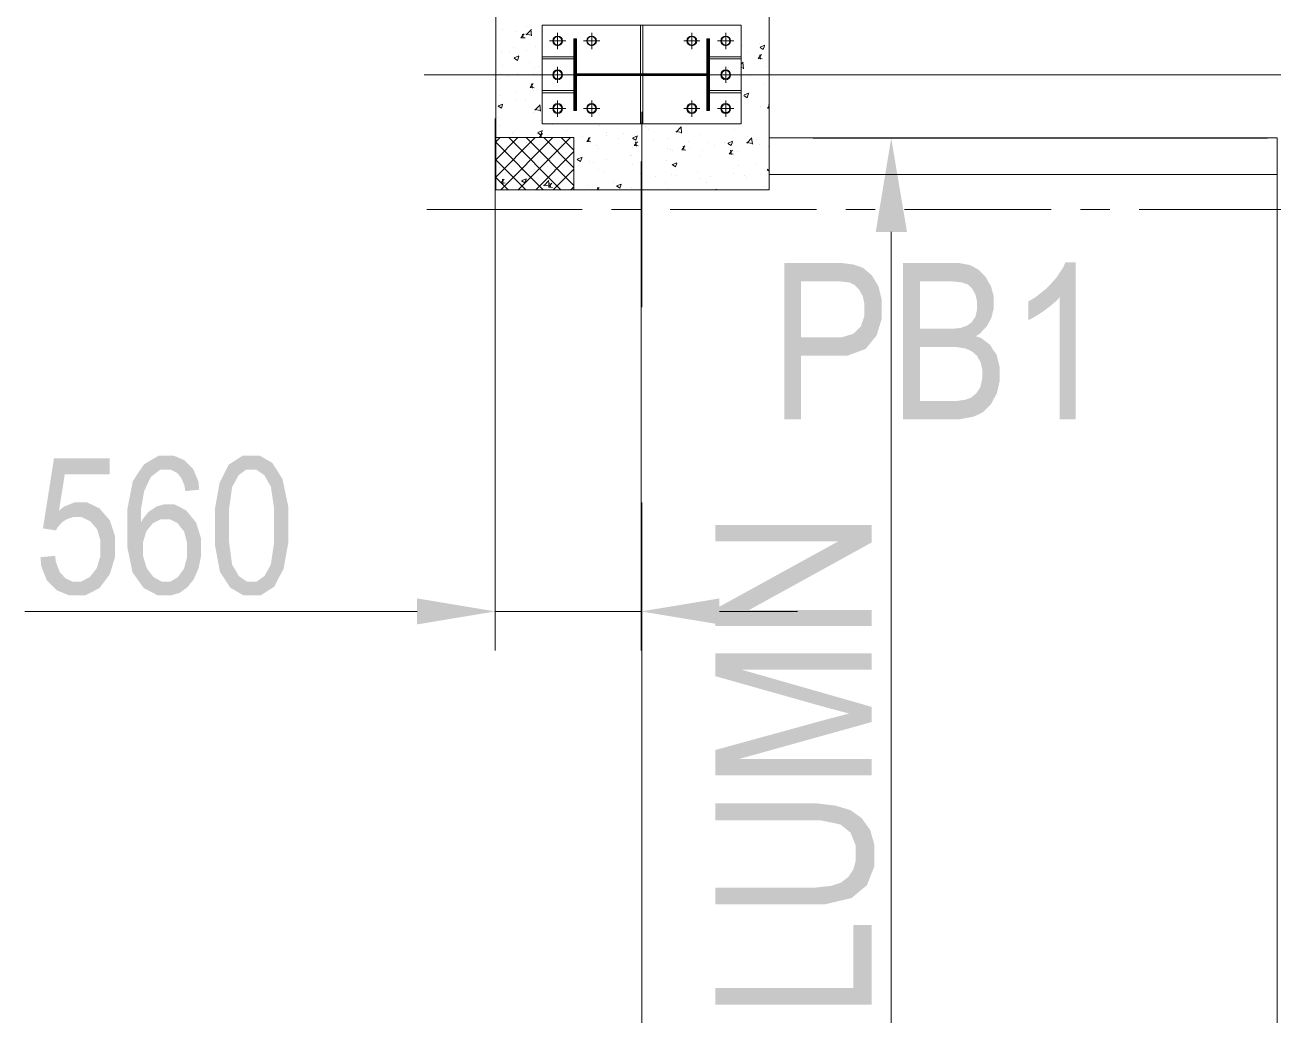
# Model space of a CAD drawing. Header units: millimetres. Extents: x 51.5 to 74.8, y 0.8 to 17.2.
# Drawn here: x 52.647 to 53.274, y 8.684 to 9.181 of the extents above; entities that cross this region are included whole.
import ezdxf

# ---------------------------------------------------------------- set-up
doc = ezdxf.new("R2010")
doc.units = ezdxf.units.MM
doc.layers.add('PDF_Geomertry', color=7, linetype='Continuous')
doc.layers.add('PDF_Solid Fills', color=7, linetype='Continuous')

msp = doc.modelspace()

# ---------------------------------------------------------------- hatches: boundary and pattern name
at = {"layer": 'PDF_Solid Fills', "transparency": 33554559}
h = msp.add_hatch(color=256, dxfattribs=at)
h.paths.add_polyline_path([(53.02815, 8.98314), (53.02815, 9.06161), (53.05232, 9.06161), (53.05663, 9.06161), (53.06301, 9.06078), (53.06496, 9.06009), (53.06774, 9.05911), (53.07218, 9.05536), (53.07385, 9.05259), (53.07551, 9.04981), (53.07718, 9.043), (53.07718, 9.03897), (53.07718, 9.0337), (53.07454, 9.02509), (53.07176, 9.02175), (53.06913, 9.01842), (53.05968, 9.01495), (53.05315, 9.01495), (53.03663, 9.01495), (53.03663, 8.98314)])
h.paths.add_polyline_path([(53.03663, 9.02425), (53.05329, 9.02425), (53.05718, 9.02425), (53.06301, 9.02606), (53.06482, 9.02786), (53.06663, 9.02967), (53.06843, 9.03495), (53.06843, 9.03856), (53.06843, 9.04092), (53.0676, 9.04495), (53.06663, 9.04661), (53.06579, 9.04814), (53.06357, 9.0505), (53.06232, 9.05106), (53.06107, 9.05175), (53.05649, 9.05231), (53.05315, 9.05231), (53.03663, 9.05231)])
h = msp.add_hatch(color=256, dxfattribs=at)
h.paths.add_polyline_path([(53.08788, 8.98314), (53.08788, 9.06161), (53.11204, 9.06161), (53.11565, 9.06161), (53.12149, 9.0605), (53.12357, 9.05939), (53.12579, 9.05814), (53.12926, 9.05467), (53.13065, 9.05217), (53.13204, 9.04981), (53.13343, 9.04453), (53.13343, 9.04161), (53.13343, 9.03884), (53.13218, 9.03397), (53.13107, 9.03189), (53.12982, 9.02967), (53.12649, 9.0262), (53.1244, 9.02481), (53.12718, 9.02384), (53.13163, 9.02036), (53.13315, 9.01786), (53.13482, 9.0155), (53.13635, 9.00939), (53.13635, 9.00592), (53.13635, 9.00231), (53.13496, 8.99606), (53.13343, 8.99342), (53.13204, 8.99064), (53.12815, 8.98675), (53.12565, 8.9855), (53.12329, 8.98439), (53.11663, 8.98314), (53.11232, 8.98314)])
h.paths.add_polyline_path([(53.09635, 8.99231), (53.11232, 8.99231), (53.11496, 8.99231), (53.11899, 8.99286), (53.12024, 8.99328), (53.12204, 8.99397), (53.12482, 8.99634), (53.12579, 8.99786), (53.12676, 8.99953), (53.1276, 9.00356), (53.1276, 9.00592), (53.1276, 9.00814), (53.12676, 9.01189), (53.12579, 9.01342), (53.12496, 9.01495), (53.12246, 9.01717), (53.12093, 9.01786), (53.1194, 9.01856), (53.11454, 9.01939), (53.11121, 9.01939), (53.09635, 9.01939)])
h.paths.add_polyline_path([(53.09635, 9.02856), (53.11024, 9.02856), (53.11301, 9.02856), (53.1169, 9.02897), (53.11801, 9.02939), (53.11968, 9.02995), (53.12232, 9.03175), (53.12315, 9.03314), (53.12413, 9.03439), (53.12496, 9.038), (53.12496, 9.04036), (53.12496, 9.04245), (53.12413, 9.04592), (53.12329, 9.04731), (53.12246, 9.04884), (53.12038, 9.05078), (53.11899, 9.0512), (53.1176, 9.05175), (53.11274, 9.05231), (53.10926, 9.05231), (53.09635, 9.05231)])
for points in [[(53.17454, 8.98314), (53.16649, 8.98314), (53.16649, 9.04453), (53.16524, 9.04286), (53.16149, 9.03967), (53.15926, 9.038), (53.1569, 9.03634), (53.15274, 9.03384), (53.15079, 9.03286), (53.15079, 9.04231), (53.15399, 9.04411), (53.15982, 9.0487), (53.16232, 9.05134), (53.16482, 9.05411), (53.16829, 9.05939), (53.1694, 9.06189), (53.17454, 9.06189)], [(52.65468, 8.91384), (52.66204, 8.91453), (52.66246, 8.91134), (52.6644, 8.90634), (52.66579, 8.90481), (52.66732, 8.90314), (52.67079, 8.90161), (52.67274, 8.90161), (52.67524, 8.90161), (52.6794, 8.90384), (52.68121, 8.90606), (52.68301, 8.90842), (52.68482, 8.91453), (52.68482, 8.91842), (52.68482, 8.92217), (52.68315, 8.92786), (52.68135, 8.92995), (52.67968, 8.93189), (52.67538, 8.93397), (52.67274, 8.93397), (52.67121, 8.93397), (52.66815, 8.933), (52.66676, 8.93217), (52.66551, 8.93134), (52.66329, 8.92884), (52.66246, 8.92731), (52.65593, 8.92828), (52.66149, 8.96356), (52.6894, 8.96356), (52.6894, 8.9555), (52.6669, 8.9555), (52.66399, 8.93717), (52.66649, 8.93925), (52.67176, 8.94134), (52.67454, 8.94134), (52.67815, 8.94134), (52.68426, 8.93842), (52.6869, 8.93536), (52.68954, 8.93231), (52.69218, 8.92425), (52.69218, 8.91911), (52.69218, 8.91411), (52.68954, 8.90536), (52.6869, 8.90175), (52.68426, 8.89828), (52.67718, 8.89467), (52.67288, 8.89467), (52.66913, 8.89467), (52.66301, 8.89717), (52.66051, 8.89967), (52.65788, 8.90231), (52.6551, 8.90925)], [(53.07204, 8.87925), (52.99357, 8.87925), (52.99357, 8.88786), (53.05524, 8.92175), (52.99357, 8.92175), (52.99357, 8.92995), (53.07204, 8.92995), (53.07204, 8.9212), (53.01051, 8.88731), (53.07204, 8.88731)], [(53.07204, 8.80425), (52.99357, 8.80425), (52.99357, 8.81703), (53.04913, 8.83231), (53.06079, 8.83536), (53.05857, 8.83592), (53.05232, 8.83759), (53.04815, 8.8387), (52.99357, 8.85411), (52.99357, 8.86564), (53.07204, 8.86564), (53.07204, 8.85745), (53.00649, 8.85745), (53.07204, 8.8387), (53.07204, 8.83106), (53.00524, 8.81245), (53.07204, 8.81245)], [(52.99357, 8.78175), (52.99357, 8.79022), (53.03899, 8.79022), (53.04468, 8.79022), (53.05399, 8.78911), (53.0576, 8.788), (53.06135, 8.78689), (53.06704, 8.78286), (53.06913, 8.77995), (53.07135, 8.77689), (53.07343, 8.76953), (53.07343, 8.76495), (53.07343, 8.75856), (53.06968, 8.74911), (53.06579, 8.74592), (53.06204, 8.74272), (53.04857, 8.73953), (53.03899, 8.73953), (52.99357, 8.73953), (52.99357, 8.748), (53.03885, 8.748), (53.04426, 8.748), (53.0519, 8.74884), (53.05426, 8.74967), (53.05676, 8.7505), (53.06038, 8.75328), (53.06163, 8.75522), (53.06288, 8.75703), (53.06413, 8.76161), (53.06413, 8.76439), (53.06413, 8.76897), (53.06149, 8.7755), (53.05899, 8.77759), (53.05635, 8.77967), (53.04635, 8.78175), (53.03885, 8.78175)], [(53.07204, 8.68911), (52.99357, 8.68911), (52.99357, 8.69759), (53.06288, 8.69759), (53.06288, 8.72925), (53.07204, 8.72925)]]:
    msp.add_hatch(color=256, dxfattribs=at).paths.add_polyline_path(points)
h = msp.add_hatch(color=256, dxfattribs=at)
h.paths.add_polyline_path([(52.7344, 8.94772), (52.72746, 8.94703), (52.72704, 8.94967), (52.72551, 8.95342), (52.72468, 8.95453), (52.72329, 8.9562), (52.71996, 8.95786), (52.71801, 8.95786), (52.71496, 8.95786), (52.7101, 8.95411), (52.70829, 8.95036), (52.70676, 8.94703), (52.7051, 8.93759), (52.7051, 8.9312), (52.70635, 8.93342), (52.70926, 8.93689), (52.71107, 8.938), (52.71288, 8.93925), (52.71676, 8.94036), (52.71871, 8.94036), (52.72204, 8.94036), (52.72788, 8.93731), (52.73038, 8.93425), (52.73288, 8.9312), (52.73538, 8.92314), (52.73538, 8.918), (52.73538, 8.91467), (52.73413, 8.90842), (52.73288, 8.9055), (52.73163, 8.90272), (52.72843, 8.8987), (52.72649, 8.89731), (52.72454, 8.89592), (52.72024, 8.89467), (52.71788, 8.89467), (52.71357, 8.89467), (52.70649, 8.89842), (52.70371, 8.90231), (52.70093, 8.9062), (52.69829, 8.91897), (52.69829, 8.92786), (52.69829, 8.93786), (52.70107, 8.95203), (52.70385, 8.95633), (52.70676, 8.9605), (52.71399, 8.96481), (52.71843, 8.96481), (52.72163, 8.96481), (52.7269, 8.96259), (52.72913, 8.96036), (52.73135, 8.95814), (52.73399, 8.95189)])
h.paths.add_polyline_path([(52.70621, 8.918), (52.70621, 8.91439), (52.70801, 8.90842), (52.70968, 8.90606), (52.71149, 8.90384), (52.71551, 8.90161), (52.71788, 8.90161), (52.71996, 8.90161), (52.72357, 8.9037), (52.7251, 8.90578), (52.72676, 8.908), (52.72829, 8.91384), (52.72829, 8.91759), (52.72829, 8.9212), (52.72676, 8.92689), (52.7251, 8.92884), (52.72357, 8.93092), (52.71968, 8.93286), (52.71746, 8.93286), (52.7151, 8.93286), (52.71121, 8.93092), (52.70954, 8.92897), (52.70788, 8.92689), (52.70621, 8.92147)])
h = msp.add_hatch(color=256, dxfattribs=at)
h.paths.add_polyline_path([(52.74232, 8.92967), (52.74232, 8.93828), (52.74468, 8.95134), (52.7469, 8.95578), (52.74926, 8.96036), (52.75621, 8.96481), (52.76079, 8.96481), (52.76482, 8.96481), (52.77107, 8.9612), (52.77343, 8.95759), (52.77621, 8.95314), (52.77913, 8.93925), (52.77913, 8.92967), (52.77913, 8.92106), (52.77676, 8.908), (52.7744, 8.90356), (52.77218, 8.89911), (52.76524, 8.89467), (52.76065, 8.89467), (52.75663, 8.89467), (52.74996, 8.89856), (52.74746, 8.90245), (52.74482, 8.90647), (52.74232, 8.91995)])
h.paths.add_polyline_path([(52.7494, 8.92967), (52.7494, 8.92134), (52.75093, 8.91009), (52.7526, 8.90731), (52.75426, 8.90439), (52.75829, 8.90161), (52.76079, 8.90161), (52.76329, 8.90161), (52.76718, 8.90439), (52.76885, 8.90731), (52.77038, 8.91022), (52.77204, 8.92134), (52.77204, 8.92967), (52.77204, 8.93814), (52.77038, 8.94925), (52.76871, 8.95217), (52.76718, 8.95495), (52.76301, 8.95786), (52.76038, 8.95786), (52.75801, 8.95786), (52.75413, 8.95495), (52.7526, 8.95203), (52.75093, 8.94911), (52.7494, 8.938)])

# ---------------------------------------------------------------- linework, layer by layer
at = {"layer": 'PDF_Geomertry', "lineweight": 0}
for points in [[(52.88329, 9.18981), (53.02065, 9.18981), (53.02065, 9.09828), (52.88329, 9.09828), (52.88329, 9.18981)], [(52.88329, 9.17814), (52.88329, 9.17814), (52.88329, 9.17814)], [(52.88329, 9.17786), (52.88329, 9.17786), (52.88329, 9.17786), (52.88329, 9.17786)], [(52.90663, 9.13134), (53.00663, 9.13134), (53.00663, 9.18092), (52.90663, 9.18092), (52.90663, 9.13134)], [(52.91732, 9.18092), (52.91732, 9.18092), (52.91732, 9.18092), (52.91732, 9.18092)], [(52.94538, 9.18092), (52.94538, 9.18092), (52.94538, 9.18092)], [(52.95607, 9.15647), (52.95607, 9.18092), (52.95718, 9.18092), (52.95718, 9.15647), (52.95607, 9.15647)], [(52.9594, 9.18092), (52.9594, 9.18092), (52.9594, 9.18092), (52.9594, 9.18092)], [(52.97204, 9.18092), (52.97204, 9.18092), (52.97204, 9.18092)], [(52.9951, 9.18092), (52.9951, 9.18092), (52.9951, 9.18092)], [(52.99551, 9.18092), (52.99551, 9.18092), (52.99551, 9.18092)], [(53.00135, 9.18092), (53.00135, 9.18092), (53.00135, 9.18092)], [(53.00663, 9.17967), (53.00663, 9.17967), (53.00663, 9.17967)], [(52.88329, 9.17384), (52.88329, 9.17384), (52.88329, 9.17384), (52.88329, 9.17384)], [(52.90663, 9.16925), (52.90663, 9.16925), (52.90663, 9.16925)], [(52.92385, 9.13814), (52.9226, 9.13814), (52.9226, 9.17411), (52.92385, 9.17411), (52.92385, 9.13814)], [(52.98926, 9.13814), (52.99065, 9.13814), (52.99065, 9.17411), (52.98926, 9.17411), (52.98926, 9.13814)], [(53.00663, 9.17425), (53.00663, 9.17425), (53.00663, 9.17425), (53.00663, 9.17425)], [(53.00663, 9.17036), (53.00663, 9.17036), (53.00663, 9.17036)], [(53.00663, 9.17036), (53.00663, 9.17036), (53.00663, 9.17036)], [(53.02065, 9.17231), (53.02065, 9.17231), (53.02065, 9.17231)], [(52.88329, 9.1662), (52.88329, 9.1662), (52.88329, 9.1662)], [(52.88329, 9.16328), (52.88329, 9.16328), (52.88329, 9.16328), (52.88329, 9.16328)], [(52.90663, 9.16411), (52.9226, 9.16411), (52.9226, 9.16509), (52.90663, 9.16509), (52.90663, 9.16411)], [(53.00663, 9.16411), (52.99065, 9.16411), (52.99065, 9.16509), (53.00663, 9.16509), (53.00663, 9.16411)], [(53.00663, 9.16911), (53.00663, 9.16911), (53.00663, 9.16911), (53.00663, 9.16911)], [(53.00663, 9.16342), (53.00663, 9.16342), (53.00663, 9.16342), (53.00663, 9.16342)], [(52.88329, 9.15675), (52.88329, 9.15675), (52.88329, 9.15675)], [(52.90663, 9.15897), (52.90663, 9.15897), (52.90663, 9.15897)], [(53.00663, 9.15856), (53.00663, 9.15856), (53.00663, 9.15856), (53.00663, 9.15856)], [(53.00663, 9.15842), (53.00663, 9.15842), (53.00663, 9.15842), (53.00663, 9.15842)], [(52.88329, 9.15425), (52.88329, 9.15425), (52.88329, 9.15425), (52.88329, 9.15425)], [(52.88329, 9.15272), (52.88329, 9.15272), (52.88329, 9.15272)], [(52.92385, 9.15564), (52.98926, 9.15564), (52.98926, 9.15647), (52.92385, 9.15647), (52.92385, 9.15564)], [(52.95607, 9.15564), (52.95607, 9.13134), (52.95718, 9.13134), (52.95718, 9.15564), (52.95607, 9.15564)], [(53.00663, 9.15272), (53.00663, 9.15272), (53.00663, 9.15272), (53.00663, 9.15272)], [(52.90663, 9.14814), (52.9226, 9.14814), (52.9226, 9.14703), (52.90663, 9.14703), (52.90663, 9.14814)], [(53.00663, 9.14814), (52.99065, 9.14814), (52.99065, 9.14703), (53.00663, 9.14703), (53.00663, 9.14814)], [(53.00663, 9.14925), (53.00663, 9.14925), (53.00663, 9.14925), (53.00663, 9.14925)], [(53.00663, 9.148), (53.00663, 9.148), (53.00663, 9.148)], [(52.88329, 9.14217), (52.88329, 9.14217), (52.88329, 9.14217), (52.88329, 9.14217)], [(53.00663, 9.14189), (53.00663, 9.14189), (53.00663, 9.14189), (53.00663, 9.14189)], [(52.88329, 9.13564), (52.88329, 9.13564), (52.88329, 9.13564), (52.88329, 9.13564)], [(52.88329, 9.13161), (52.88329, 9.13161), (52.88329, 9.13161), (52.88329, 9.13161)], [(53.00663, 9.13745), (53.00663, 9.13745), (53.00663, 9.13745), (53.00663, 9.13745)], [(53.00663, 9.13453), (53.00663, 9.13453), (53.00663, 9.13453)], [(52.91121, 9.13134), (52.91121, 9.13134), (52.91121, 9.13134), (52.91121, 9.13134)], [(52.9169, 9.13134), (52.9169, 9.13134), (52.9169, 9.13134), (52.9169, 9.13134)], [(52.92274, 9.13134), (52.92274, 9.13134), (52.92274, 9.13134)], [(52.93343, 9.13134), (52.93343, 9.13134), (52.93343, 9.13134), (52.93343, 9.13134)], [(52.9501, 9.13134), (52.9501, 9.13134), (52.9501, 9.13134), (52.9501, 9.13134)], [(52.96663, 9.13134), (52.96663, 9.13134), (52.96663, 9.13134), (52.96663, 9.13134)], [(52.97871, 9.13134), (52.97871, 9.13134), (52.97871, 9.13134)], [(52.98024, 9.13134), (52.98024, 9.13134), (52.98024, 9.13134)], [(52.98315, 9.13134), (52.98315, 9.13134), (52.98315, 9.13134), (52.98315, 9.13134)], [(52.99968, 9.13134), (52.99968, 9.13134), (52.99968, 9.13134), (52.99968, 9.13134)], [(53.00315, 9.13134), (53.00315, 9.13134), (53.00315, 9.13134)], [(53.02065, 9.1312), (53.02065, 9.1312), (53.02065, 9.1312)], [(52.88329, 9.09828), (52.88329, 9.12453), (52.9226, 9.12453), (52.9226, 9.09828), (52.88329, 9.09828)], [(52.88329, 9.12106), (52.88329, 9.12106), (52.88329, 9.12106)], [(53.02065, 9.1205), (53.02065, 9.1205), (53.02065, 9.1205)], [(52.88329, 9.11828), (52.88329, 9.11828), (52.88329, 9.11828)], [(52.88329, 9.11467), (52.88329, 9.11467), (52.88329, 9.11467)], [(53.02065, 9.11786), (53.02065, 9.11786), (53.02065, 9.11786)], [(52.88329, 9.1105), (52.88329, 9.1105), (52.88329, 9.1105)], [(53.02065, 9.11245), (53.02065, 9.11245), (53.02065, 9.11245)], [(53.02065, 9.10967), (53.02065, 9.10967), (53.02065, 9.10967)], [(52.88329, 9.10633), (52.88329, 9.10633), (52.88329, 9.10633)], [(52.88329, 9.09995), (52.88329, 9.09995), (52.88329, 9.09995), (52.88329, 9.09995)], [(52.89371, 9.09828), (52.89371, 9.09828), (52.89371, 9.09828)], [(52.90774, 9.09828), (52.90774, 9.09828), (52.90774, 9.09828), (52.90774, 9.09828)], [(52.91274, 9.09828), (52.91274, 9.09828), (52.91274, 9.09828)], [(52.93579, 9.09828), (52.93579, 9.09828), (52.93579, 9.09828)], [(52.94982, 9.09828), (52.94982, 9.09828), (52.94982, 9.09828)], [(52.96385, 9.09828), (52.96385, 9.09828), (52.96385, 9.09828), (52.96385, 9.09828)], [(52.9701, 9.09828), (52.9701, 9.09828), (52.9701, 9.09828)], [(52.99176, 9.09828), (52.99176, 9.09828), (52.99176, 9.09828)], [(52.99315, 9.09828), (52.99315, 9.09828), (52.99315, 9.09828)], [(53.00357, 9.09828), (53.00357, 9.09828), (53.00357, 9.09828), (53.00357, 9.09828)], [(53.00579, 9.09828), (53.00579, 9.09828), (53.00579, 9.09828), (53.00579, 9.09828)], [(53.01621, 9.09828), (53.01621, 9.09828), (53.01621, 9.09828)], [(53.02065, 9.09897), (53.02065, 9.09897), (53.02065, 9.09897)]]:
    msp.add_lwpolyline(points, close=True, dxfattribs=at)
for points in [[(52.88329, 9.17634), (52.88329, 9.17634)], [(52.88649, 9.1787), (52.88649, 9.1787)], [(52.89343, 9.17786), (52.89343, 9.17786)], [(52.89801, 9.17453), (52.89593, 9.17467), (52.8976, 9.17661)], [(52.89704, 9.17439), (52.89676, 9.17647)], [(52.89843, 9.17647), (52.90135, 9.17592)], [(52.89857, 9.17606), (52.90121, 9.17884)], [(52.89899, 9.18022), (52.89899, 9.18022)], [(52.90135, 9.17564), (52.90093, 9.17884)], [(52.90663, 9.18009), (52.90663, 9.18009)], [(52.9144, 9.16897), (52.9144, 9.17717)], [(52.92176, 9.18092), (52.92176, 9.18092)], [(52.93135, 9.18092), (52.93135, 9.18092)], [(52.93149, 9.16897), (52.93149, 9.17717)], [(52.93829, 9.18092), (52.93829, 9.18092)], [(52.95496, 9.18092), (52.95496, 9.18092)], [(52.97149, 9.18092), (52.97149, 9.18092)], [(52.97343, 9.18092), (52.97343, 9.18092)], [(52.98176, 9.16897), (52.98176, 9.17717)], [(52.98746, 9.18092), (52.98746, 9.18092)], [(52.98801, 9.18092), (52.98801, 9.18092)], [(52.99885, 9.16897), (52.99885, 9.17717)], [(53.00454, 9.18092), (53.00454, 9.18092)], [(53.02065, 9.17856), (53.02065, 9.17856)], [(52.89232, 9.16967), (52.89232, 9.16967)], [(52.90329, 9.17009), (52.90329, 9.17009)], [(52.91038, 9.17314), (52.91843, 9.17314)], [(52.9226, 9.17314), (52.92343, 9.17411)], [(52.9226, 9.1737), (52.92288, 9.17411)], [(52.9226, 9.17259), (52.92385, 9.17384)], [(52.9226, 9.17203), (52.92385, 9.17328)], [(52.9226, 9.17134), (52.92385, 9.17272)], [(52.9226, 9.17078), (52.92385, 9.17217)], [(52.9226, 9.17022), (52.92385, 9.17147)], [(52.9226, 9.16967), (52.92385, 9.17092)], [(52.9226, 9.16897), (52.92385, 9.17036)], [(52.9226, 9.16842), (52.92385, 9.16981)], [(52.92732, 9.17314), (52.93551, 9.17314)], [(52.98579, 9.17314), (52.97774, 9.17314)], [(52.98926, 9.17286), (52.99051, 9.17411)], [(52.98926, 9.17356), (52.98982, 9.17411)], [(52.98926, 9.17231), (52.99065, 9.1737)], [(52.98926, 9.17175), (52.99065, 9.173)], [(52.98926, 9.1712), (52.99065, 9.17245)], [(52.98926, 9.1705), (52.99065, 9.17189)], [(52.98926, 9.16995), (52.99065, 9.17134)], [(52.98926, 9.16939), (52.99065, 9.17064)], [(52.98926, 9.16883), (52.99065, 9.17009)], [(52.98926, 9.16814), (52.99065, 9.16953)], [(53.00288, 9.17314), (52.99468, 9.17314)], [(53.00718, 9.1705), (53.00718, 9.1705)], [(53.01551, 9.17161), (53.01551, 9.17161)], [(53.01607, 9.16995), (53.01843, 9.17092)], [(53.01607, 9.16981), (53.0176, 9.1687), (53.01829, 9.17064)], [(53.0176, 9.17272), (53.0176, 9.17272)], [(52.88329, 9.16564), (52.88329, 9.16564)], [(52.88607, 9.16759), (52.88607, 9.16759)], [(52.89024, 9.16703), (52.89024, 9.16703)], [(52.8926, 9.16453), (52.89496, 9.1655)], [(52.8926, 9.16439), (52.89426, 9.16328), (52.89496, 9.16536)], [(52.89857, 9.16814), (52.89857, 9.16814)], [(52.9226, 9.16786), (52.92385, 9.16911)], [(52.9226, 9.16731), (52.92385, 9.16856)], [(52.9226, 9.16675), (52.92385, 9.168)], [(52.9226, 9.16606), (52.92385, 9.16745)], [(52.9226, 9.1655), (52.92385, 9.16689)], [(52.9226, 9.16495), (52.92385, 9.1662)], [(52.9226, 9.16439), (52.92385, 9.16564)], [(52.9226, 9.1637), (52.92385, 9.16509)], [(52.9226, 9.16314), (52.92385, 9.16453)], [(52.9226, 9.16259), (52.92385, 9.16384)], [(52.9226, 9.16203), (52.92385, 9.16328)], [(52.98926, 9.16759), (52.99065, 9.16897)], [(52.98926, 9.16703), (52.99065, 9.16828)], [(52.98926, 9.16647), (52.99065, 9.16772)], [(52.98926, 9.16592), (52.99065, 9.16717)], [(52.98926, 9.16522), (52.99065, 9.16661)], [(52.98926, 9.16467), (52.99065, 9.16606)], [(52.98926, 9.16411), (52.99065, 9.16536)], [(52.98926, 9.16356), (52.99065, 9.16481)], [(52.98926, 9.16286), (52.99065, 9.16425)], [(52.98926, 9.16231), (52.99065, 9.1637)], [(52.98926, 9.16175), (52.99065, 9.163)], [(53.00982, 9.16731), (53.00982, 9.16731)], [(53.01718, 9.16411), (53.0151, 9.16425), (53.01676, 9.1662)], [(53.01621, 9.16397), (53.01593, 9.16606)], [(52.8869, 9.16092), (52.8869, 9.16092)], [(52.90024, 9.16231), (52.90024, 9.16231)], [(52.90246, 9.15675), (52.90246, 9.15675)], [(52.90288, 9.15911), (52.90288, 9.15911)], [(52.90468, 9.16022), (52.90468, 9.16022)], [(52.90663, 9.15731), (52.90663, 9.15731)], [(52.9144, 9.16009), (52.9144, 9.15203)], [(52.9226, 9.16147), (52.92385, 9.16272)], [(52.9226, 9.16078), (52.92385, 9.16217)], [(52.9226, 9.16022), (52.92385, 9.16147)], [(52.9226, 9.15967), (52.92385, 9.16092)], [(52.9226, 9.15911), (52.92385, 9.16036)], [(52.9226, 9.15842), (52.92385, 9.15981)], [(52.9226, 9.15786), (52.92385, 9.15925)], [(52.9226, 9.15731), (52.92385, 9.15856)], [(52.9226, 9.15675), (52.92385, 9.158)], [(52.9226, 9.15606), (52.92385, 9.15745)], [(52.9226, 9.1555), (52.92385, 9.15689)], [(52.98857, 9.15564), (52.98926, 9.15647), (52.99065, 9.15772)], [(52.98913, 9.15564), (52.98926, 9.15592), (52.99065, 9.15717)], [(52.98926, 9.1612), (52.99065, 9.16245)], [(52.98926, 9.16064), (52.99065, 9.16189)], [(52.98926, 9.15995), (52.99065, 9.16134)], [(52.98926, 9.15939), (52.99065, 9.16064)], [(52.98926, 9.15884), (52.99065, 9.16009)], [(52.98926, 9.15828), (52.99065, 9.15953)], [(52.98926, 9.15758), (52.99065, 9.15897)], [(52.98926, 9.15703), (52.99065, 9.15842)], [(52.99885, 9.16009), (52.99885, 9.15203)], [(53.00663, 9.16134), (53.0076, 9.16231)], [(53.00663, 9.15967), (53.00774, 9.15939)], [(53.00676, 9.15856), (53.00676, 9.15856)], [(53.00774, 9.15911), (53.00732, 9.16231)], [(53.0194, 9.16009), (53.0194, 9.16009)], [(53.02065, 9.16036), (53.02065, 9.16036)], [(53.33746, 9.15606), (52.84732, 9.15606)], [(52.88301, 9.1537), (52.88301, 9.1537)], [(52.88329, 9.15481), (52.88329, 9.15481)], [(52.88565, 9.15661), (52.88565, 9.15661)], [(52.88982, 9.15508), (52.88982, 9.15508)], [(52.89399, 9.15647), (52.89399, 9.15647)], [(52.9026, 9.14953), (52.90065, 9.14967), (52.90218, 9.15161)], [(52.90176, 9.14939), (52.90135, 9.15147)], [(52.90663, 9.15661), (52.90663, 9.15661)], [(52.91038, 9.15606), (52.91843, 9.15606)], [(52.9226, 9.15439), (52.92385, 9.15564), (52.92468, 9.15647)], [(52.9226, 9.15495), (52.92385, 9.1562), (52.92413, 9.15647)], [(52.9226, 9.15384), (52.92385, 9.15508)], [(52.9226, 9.15314), (52.92385, 9.15453)], [(52.9226, 9.15259), (52.92385, 9.15384)], [(52.9226, 9.15203), (52.92385, 9.15328)], [(52.9226, 9.15147), (52.92385, 9.15272)], [(52.9226, 9.15078), (52.92385, 9.15217)], [(52.9226, 9.15022), (52.92385, 9.15161)], [(52.9226, 9.14967), (52.92385, 9.15092)], [(52.9226, 9.14911), (52.92385, 9.15036)], [(52.92454, 9.15564), (52.92524, 9.15647)], [(52.9251, 9.15564), (52.92593, 9.15647)], [(52.92565, 9.15564), (52.92649, 9.15647)], [(52.92621, 9.15564), (52.92704, 9.15647)], [(52.9269, 9.15564), (52.9276, 9.15647)], [(52.92746, 9.15564), (52.92815, 9.15647)], [(52.92801, 9.15564), (52.92885, 9.15647)], [(52.92857, 9.15564), (52.9294, 9.15647)], [(52.92926, 9.15564), (52.92996, 9.15647)], [(52.92982, 9.15564), (52.93051, 9.15647)], [(52.93038, 9.15564), (52.93121, 9.15647)], [(52.93093, 9.15564), (52.93176, 9.15647)], [(52.93149, 9.15564), (52.93232, 9.15647)], [(52.93218, 9.15564), (52.93288, 9.15647)], [(52.93274, 9.15564), (52.93357, 9.15647)], [(52.93329, 9.15564), (52.93413, 9.15647)], [(52.93385, 9.15564), (52.93468, 9.15647)], [(52.93454, 9.15564), (52.93524, 9.15647)], [(52.9351, 9.15564), (52.93579, 9.15647)], [(52.93565, 9.15564), (52.93649, 9.15647)], [(52.93621, 9.15564), (52.93704, 9.15647)], [(52.93676, 9.15564), (52.9376, 9.15647)], [(52.93746, 9.15564), (52.93815, 9.15647)], [(52.93801, 9.15564), (52.93885, 9.15647)], [(52.93857, 9.15564), (52.9394, 9.15647)], [(52.93913, 9.15564), (52.93996, 9.15647)], [(52.93982, 9.15564), (52.94051, 9.15647)], [(52.94038, 9.15564), (52.94121, 9.15647)], [(52.94093, 9.15564), (52.94176, 9.15647)], [(52.94149, 9.15564), (52.94232, 9.15647)], [(52.94218, 9.15564), (52.94288, 9.15647)], [(52.94274, 9.15564), (52.94343, 9.15647)], [(52.94329, 9.15564), (52.94413, 9.15647)], [(52.94385, 9.15564), (52.94468, 9.15647)], [(52.9444, 9.15564), (52.94524, 9.15647)], [(52.9451, 9.15564), (52.94579, 9.15647)], [(52.94565, 9.15564), (52.94649, 9.15647)], [(52.94621, 9.15564), (52.94704, 9.15647)], [(52.94676, 9.15564), (52.9476, 9.15647)], [(52.94746, 9.15564), (52.94815, 9.15647)], [(52.94801, 9.15564), (52.94871, 9.15647)], [(52.94857, 9.15564), (52.9494, 9.15647)], [(52.94913, 9.15564), (52.94996, 9.15647)], [(52.94982, 9.15564), (52.95051, 9.15647)], [(52.95038, 9.15564), (52.95107, 9.15647)], [(52.95093, 9.15564), (52.95176, 9.15647)], [(52.95149, 9.15564), (52.95232, 9.15647)], [(52.95204, 9.15564), (52.95288, 9.15647)], [(52.95274, 9.15564), (52.95343, 9.15647)], [(52.95329, 9.15564), (52.95413, 9.15647)], [(52.95385, 9.15564), (52.95468, 9.15647)], [(52.9544, 9.15564), (52.95524, 9.15647)], [(52.9551, 9.15564), (52.95579, 9.15647)], [(52.95565, 9.15564), (52.95635, 9.15647)], [(52.95621, 9.15564), (52.95704, 9.15647)], [(52.95676, 9.15564), (52.9576, 9.15647)], [(52.95746, 9.15564), (52.95815, 9.15647)], [(52.95801, 9.15564), (52.95871, 9.15647)], [(52.95857, 9.15564), (52.9594, 9.15647)], [(52.95913, 9.15564), (52.95996, 9.15647)], [(52.95968, 9.15564), (52.96051, 9.15647)], [(52.96038, 9.15564), (52.96107, 9.15647)], [(52.96093, 9.15564), (52.96176, 9.15647)], [(52.96149, 9.15564), (52.96232, 9.15647)], [(52.96204, 9.15564), (52.96288, 9.15647)], [(52.96274, 9.15564), (52.96343, 9.15647)], [(52.96329, 9.15564), (52.96399, 9.15647)], [(52.96385, 9.15564), (52.96468, 9.15647)], [(52.9644, 9.15564), (52.96524, 9.15647)], [(52.96496, 9.15564), (52.96579, 9.15647)], [(52.96565, 9.15564), (52.96635, 9.15647)], [(52.96621, 9.15564), (52.96704, 9.15647)], [(52.96676, 9.15564), (52.9676, 9.15647)], [(52.96732, 9.15564), (52.96815, 9.15647)], [(52.96801, 9.15564), (52.96871, 9.15647)], [(52.96857, 9.15564), (52.9694, 9.15647)], [(52.96913, 9.15564), (52.96996, 9.15647)], [(52.96968, 9.15564), (52.97051, 9.15647)], [(52.97038, 9.15564), (52.97107, 9.15647)], [(52.97093, 9.15564), (52.97163, 9.15647)], [(52.97149, 9.15564), (52.97232, 9.15647)], [(52.97204, 9.15564), (52.97288, 9.15647)], [(52.9726, 9.15564), (52.97343, 9.15647)], [(52.97329, 9.15564), (52.97399, 9.15647)], [(52.97385, 9.15564), (52.97468, 9.15647)], [(52.9744, 9.15564), (52.97524, 9.15647)], [(52.97496, 9.15564), (52.97579, 9.15647)], [(52.97565, 9.15564), (52.97635, 9.15647)], [(52.97621, 9.15564), (52.9769, 9.15647)], [(52.97676, 9.15564), (52.9776, 9.15647)], [(52.97732, 9.15564), (52.97815, 9.15647)], [(52.97801, 9.15564), (52.97871, 9.15647)], [(52.97857, 9.15564), (52.97926, 9.15647)], [(52.97913, 9.15564), (52.97996, 9.15647)], [(52.97968, 9.15564), (52.98051, 9.15647)], [(52.98024, 9.15564), (52.98107, 9.15647)], [(52.98093, 9.15564), (52.98163, 9.15647)], [(52.98149, 9.15564), (52.98232, 9.15647)], [(52.98204, 9.15564), (52.98288, 9.15647)], [(52.9826, 9.15564), (52.98343, 9.15647)], [(52.98329, 9.15564), (52.98399, 9.15647)], [(52.98385, 9.15564), (52.98454, 9.15647)], [(52.9844, 9.15564), (52.98524, 9.15647)], [(52.98496, 9.15564), (52.98579, 9.15647)], [(52.98551, 9.15564), (52.98635, 9.15647)], [(52.98621, 9.15564), (52.9869, 9.15647)], [(52.98676, 9.15564), (52.9876, 9.15647)], [(52.98732, 9.15564), (52.98815, 9.15647)], [(52.98788, 9.15564), (52.98871, 9.15647)], [(52.98926, 9.15522), (52.99065, 9.15661)], [(52.98926, 9.15467), (52.99065, 9.15606)], [(52.98926, 9.15411), (52.99065, 9.15536)], [(52.98926, 9.15356), (52.99065, 9.15481)], [(52.98926, 9.153), (52.99065, 9.15425)], [(52.98926, 9.15231), (52.99065, 9.1537)], [(52.98926, 9.15175), (52.99065, 9.15314)], [(52.98926, 9.1512), (52.99065, 9.15245)], [(52.98926, 9.15064), (52.99065, 9.15189)], [(52.98926, 9.14995), (52.99065, 9.15134)], [(52.98926, 9.14939), (52.99065, 9.15078)], [(53.00288, 9.15606), (52.99468, 9.15606)], [(53.01107, 9.15564), (53.01107, 9.15564)], [(53.01801, 9.1512), (53.01801, 9.1512)], [(52.88329, 9.14411), (52.88329, 9.14411)], [(52.88524, 9.1455), (52.88524, 9.1455)], [(52.89357, 9.14745), (52.89357, 9.14745)], [(52.90246, 9.148), (52.90246, 9.148)], [(52.90663, 9.14842), (52.90663, 9.14842)], [(52.90663, 9.14536), (52.90663, 9.14536)], [(52.9226, 9.14842), (52.92385, 9.14981)], [(52.9226, 9.14786), (52.92385, 9.14925)], [(52.9226, 9.14731), (52.92385, 9.14856)], [(52.9226, 9.14675), (52.92385, 9.148)], [(52.9226, 9.1462), (52.92385, 9.14745)], [(52.9226, 9.1455), (52.92385, 9.14689)], [(52.9226, 9.14495), (52.92385, 9.14634)], [(52.9226, 9.14439), (52.92385, 9.14564)], [(52.9226, 9.14383), (52.92385, 9.14509)], [(52.9226, 9.14314), (52.92385, 9.14453)], [(52.98926, 9.14884), (52.99065, 9.15009)], [(52.98926, 9.14828), (52.99065, 9.14953)], [(52.98926, 9.14759), (52.99065, 9.14897)], [(52.98926, 9.14703), (52.99065, 9.14842)], [(52.98926, 9.14647), (52.99065, 9.14772)], [(52.98926, 9.14592), (52.99065, 9.14717)], [(52.98926, 9.14536), (52.99065, 9.14661)], [(52.98926, 9.14467), (52.99065, 9.14606)], [(52.98926, 9.14411), (52.99065, 9.1455)], [(52.98926, 9.14356), (52.99065, 9.14481)], [(52.98926, 9.143), (52.99065, 9.14425)], [(53.00663, 9.14647), (53.00663, 9.14647)], [(53.00788, 9.14564), (53.00954, 9.14453), (53.01024, 9.14661)], [(53.00801, 9.14592), (53.01038, 9.14675)], [(53.00843, 9.14759), (53.00843, 9.14759)], [(53.01065, 9.14703), (53.01065, 9.14703)], [(53.02065, 9.14953), (53.02065, 9.14953)], [(53.02065, 9.14842), (53.02065, 9.14842)], [(52.88329, 9.14231), (52.88329, 9.14231)], [(52.88454, 9.1405), (52.8869, 9.14134)], [(52.88454, 9.14036), (52.88621, 9.13925), (52.88676, 9.1412)], [(52.89371, 9.14356), (52.89371, 9.14356)], [(52.89801, 9.14328), (52.89801, 9.14328)], [(52.90288, 9.13856), (52.90579, 9.13814)], [(52.90301, 9.13828), (52.90565, 9.14092)], [(52.90579, 9.13772), (52.90538, 9.14092)], [(52.91038, 9.13911), (52.91843, 9.13911)], [(52.9144, 9.14314), (52.9144, 9.13495)], [(52.9226, 9.14259), (52.92385, 9.14397)], [(52.9226, 9.14203), (52.92385, 9.14328)], [(52.9226, 9.14147), (52.92385, 9.14272)], [(52.9226, 9.14078), (52.92385, 9.14217)], [(52.9226, 9.14022), (52.92385, 9.14161)], [(52.9226, 9.13967), (52.92385, 9.14092)], [(52.9226, 9.13911), (52.92385, 9.14036)], [(52.9226, 9.13856), (52.92385, 9.13981)], [(52.92274, 9.13814), (52.92385, 9.13925)], [(52.92329, 9.13814), (52.92385, 9.1387)], [(52.92732, 9.13911), (52.93551, 9.13911)], [(52.93149, 9.14314), (52.93149, 9.13495)], [(52.98579, 9.13911), (52.97774, 9.13911)], [(52.98176, 9.14314), (52.98176, 9.13495)], [(52.98926, 9.14231), (52.99065, 9.1437)], [(52.98926, 9.14175), (52.99065, 9.14314)], [(52.98926, 9.1412), (52.99065, 9.14245)], [(52.98926, 9.14064), (52.99065, 9.14189)], [(52.98926, 9.14009), (52.99065, 9.14134)], [(52.98926, 9.13939), (52.99065, 9.14078)], [(52.98926, 9.13884), (52.99065, 9.14009)], [(52.98926, 9.13828), (52.99065, 9.13953)], [(52.98968, 9.13814), (52.99065, 9.13897)], [(52.99038, 9.13814), (52.99065, 9.13842)], [(53.00288, 9.13911), (52.99468, 9.13911)], [(52.99885, 9.14314), (52.99885, 9.13495)], [(53.01649, 9.14022), (53.01649, 9.14022)], [(53.02065, 9.13925), (53.01982, 9.13925), (53.02065, 9.14036)], [(53.02065, 9.13981), (53.02051, 9.14106)], [(53.02065, 9.13897), (53.02065, 9.13897)], [(52.88301, 9.13411), (52.88301, 8.86703)], [(52.88329, 9.13328), (52.88329, 9.13328)], [(52.88482, 9.13439), (52.88482, 9.13439)], [(52.90204, 9.13689), (52.90204, 9.13689)], [(52.90593, 9.13328), (52.90593, 9.13328)], [(52.95635, 9.13217), (52.95635, 9.13217)], [(52.95663, 9.03939), (52.95663, 9.13745)], [(53.02065, 9.13647), (53.02065, 9.13647)], [(53.02065, 9.13634), (53.02065, 9.13634)], [(52.88329, 9.13022), (52.88329, 9.13022)], [(52.88329, 9.12661), (52.88343, 9.12661)], [(52.88496, 9.1305), (52.88496, 9.1305)], [(52.89163, 9.12634), (52.89163, 9.12634)], [(52.89218, 9.12759), (52.89218, 9.12759)], [(52.90163, 9.12592), (52.90163, 9.12592)], [(52.9044, 9.12703), (52.90676, 9.128)], [(52.9044, 9.12689), (52.90593, 9.12578), (52.90663, 9.12786)], [(52.90718, 9.12453), (52.90524, 9.12467), (52.90676, 9.12661)], [(52.90635, 9.12439), (52.90593, 9.12647)], [(52.90926, 9.12564), (52.90926, 9.12564)], [(52.91163, 9.13092), (52.91163, 9.13092)], [(52.91871, 9.12828), (52.91871, 9.12828)], [(52.93413, 9.13134), (52.93413, 9.13134)], [(52.93551, 9.13036), (52.93551, 9.13036)], [(52.93676, 9.13134), (52.93676, 9.13134)], [(52.93899, 9.12689), (52.93899, 9.12689)], [(52.93913, 9.12564), (52.93913, 9.12564)], [(52.94746, 9.12675), (52.94746, 9.12675)], [(52.95079, 9.13134), (52.95079, 9.13134)], [(52.95218, 9.12439), (52.95454, 9.12536)], [(52.95718, 9.13134), (52.95718, 9.13134)], [(52.95829, 9.13022), (52.95829, 9.13022)], [(52.95996, 9.12842), (52.95996, 9.12842)], [(52.97371, 9.12759), (52.97676, 9.12703)], [(52.97399, 9.12717), (52.97649, 9.12995)], [(52.97663, 9.12675), (52.97635, 9.12995)], [(52.98093, 9.1312), (52.98093, 9.1312)], [(52.98621, 9.1262), (52.98621, 9.1262)], [(52.99274, 9.13134), (52.99274, 9.13134)], [(53.00343, 9.1287), (53.00343, 9.1287)], [(53.02051, 9.13106), (53.02051, 9.13106)], [(52.88329, 9.10467), (52.90315, 9.12453)], [(52.88329, 9.11342), (52.8944, 9.12453)], [(52.88329, 9.12231), (52.88551, 9.12453)], [(52.88329, 9.12259), (52.88329, 9.12259)], [(52.88329, 9.12217), (52.90718, 9.09828)], [(52.8844, 9.12342), (52.8844, 9.12342)], [(52.88579, 9.09828), (52.9119, 9.12453)], [(52.88982, 9.12453), (52.91593, 9.09828)], [(52.89454, 9.09828), (52.92079, 9.12453)], [(52.89718, 9.12022), (52.89718, 9.12022)], [(52.89857, 9.12453), (52.9226, 9.1005)], [(52.89857, 9.12189), (52.89857, 9.12189)], [(52.90024, 9.12022), (52.90024, 9.12022)], [(52.90551, 9.1212), (52.90551, 9.1212)], [(52.90746, 9.12453), (52.9226, 9.10925)], [(52.91621, 9.12453), (52.9226, 9.11814)], [(52.91635, 9.12106), (52.91635, 9.12106)], [(52.91815, 9.12286), (52.91815, 9.12286)], [(52.91954, 9.12356), (52.91954, 9.12356)], [(52.92704, 9.12481), (52.92704, 9.12481)], [(52.93107, 9.12245), (52.92899, 9.12259), (52.93065, 9.12453)], [(52.9301, 9.12231), (52.92982, 9.12439)], [(52.93399, 9.12036), (52.93399, 9.12036)], [(52.9351, 9.11925), (52.9351, 9.11925)], [(52.94482, 9.12411), (52.94482, 9.12411)], [(52.95176, 9.11967), (52.95176, 9.11967)], [(52.95204, 9.12425), (52.95371, 9.12314), (52.9544, 9.12522)], [(52.95232, 9.12175), (52.95232, 9.12175)], [(52.95482, 9.12036), (52.95288, 9.1205), (52.95454, 9.12245)], [(52.95399, 9.12022), (52.95357, 9.12231)], [(52.96246, 9.12328), (52.96246, 9.12328)], [(52.9694, 9.12411), (52.9694, 9.12411)], [(52.97871, 9.11828), (52.97676, 9.11842), (52.97829, 9.12036)], [(52.97788, 9.11814), (52.97746, 9.12022)], [(52.98024, 9.12259), (52.98024, 9.12259)], [(52.98051, 9.11911), (52.98051, 9.11911)], [(52.99038, 9.12189), (52.99038, 9.12189)], [(52.99315, 9.12078), (52.99315, 9.12078)], [(52.99801, 9.12189), (52.99801, 9.12189)], [(52.99982, 9.12161), (53.00149, 9.1205), (53.00218, 9.12245)], [(52.99996, 9.12175), (53.00218, 9.12272)], [(53.00926, 9.12203), (53.01218, 9.12161)], [(53.0094, 9.12175), (53.0119, 9.12439)], [(53.00982, 9.12522), (53.00982, 9.12522)], [(53.01218, 9.1212), (53.01176, 9.12439)], [(53.01413, 9.12356), (53.01413, 9.12356)], [(53.01579, 9.12106), (53.01579, 9.12106)], [(53.0201, 9.12008), (53.0201, 9.12008)], [(53.02065, 9.12439), (53.27579, 9.12439), (53.27579, 7.52856), (54.87163, 7.52856), (54.87163, 7.22772)], [(53.27093, 9.12425), (53.04274, 9.12425)], [(52.88329, 9.11328), (52.89843, 9.09828)], [(52.90121, 9.11481), (52.90121, 9.11481)], [(52.90343, 9.09828), (52.9226, 9.11745)], [(52.91829, 9.11717), (52.91829, 9.11717)], [(52.92413, 9.11356), (52.92579, 9.11245), (52.92649, 9.11439)], [(52.92426, 9.1137), (52.92663, 9.11467)], [(52.93871, 9.1137), (52.93871, 9.1137)], [(52.95121, 9.11536), (52.95121, 9.11536)], [(52.95163, 9.11536), (52.95163, 9.11536)], [(52.96899, 9.113), (52.96899, 9.113)], [(52.96954, 9.11884), (52.96954, 9.11884)], [(52.97093, 9.11856), (52.97093, 9.11856)], [(52.97218, 9.11814), (52.97218, 9.11814)], [(52.98579, 9.11522), (52.98579, 9.11522)], [(52.98732, 9.11814), (52.98732, 9.11814)], [(53.0026, 9.1162), (53.00051, 9.11634), (53.00218, 9.11828)], [(53.00163, 9.11606), (53.00121, 9.11814)], [(53.00301, 9.11772), (53.00301, 9.11772)], [(53.00496, 9.11731), (53.00496, 9.11731)], [(52.88329, 9.11189), (52.88329, 9.11189)], [(52.88399, 9.11231), (52.88399, 9.11231)], [(52.88496, 9.10939), (52.88496, 9.10939)], [(52.88843, 9.10703), (52.88843, 9.10703)], [(52.89676, 9.10814), (52.89676, 9.10814)], [(52.90274, 9.1087), (52.90274, 9.1087)], [(52.9094, 9.10981), (52.9094, 9.10981)], [(52.91218, 9.09828), (52.9226, 9.1087)], [(52.91288, 9.1087), (52.91288, 9.1087)], [(52.92038, 9.108), (52.92038, 9.108)], [(52.93038, 9.11258), (52.93038, 9.11258)], [(52.93218, 9.11203), (52.93218, 9.11203)], [(52.93468, 9.10828), (52.93468, 9.10828)], [(52.93815, 9.10717), (52.93815, 9.10717)], [(52.9519, 9.11078), (52.9519, 9.11078)], [(52.95635, 9.11258), (52.95635, 8.86703)], [(52.9719, 9.11092), (52.97357, 9.10981), (52.97426, 9.11175)], [(52.97204, 9.11106), (52.97426, 9.11189)], [(52.9844, 9.10772), (52.9844, 9.10772)], [(53.0026, 9.10661), (53.0026, 9.10661)], [(53.00538, 9.1105), (53.00538, 9.1105)], [(53.01371, 9.11161), (53.01371, 9.11161)], [(53.01968, 9.10897), (53.01968, 9.10897)], [(53.01968, 9.10842), (53.02065, 9.1087)], [(53.01968, 9.10828), (53.02065, 9.10759)], [(53.02065, 9.10731), (53.02065, 9.10731)], [(52.88329, 9.10453), (52.88954, 9.09828)], [(52.88329, 9.10106), (52.88329, 9.10106)], [(52.88357, 9.10134), (52.88357, 9.10134)], [(52.88801, 9.10161), (52.88593, 9.10175), (52.8876, 9.1037)], [(52.88704, 9.10147), (52.88676, 9.10356)], [(52.89343, 9.10536), (52.89343, 9.10536)], [(52.89621, 9.10286), (52.89788, 9.10175), (52.89857, 9.1037)], [(52.89635, 9.103), (52.89871, 9.10384)], [(52.90079, 9.10384), (52.90079, 9.10384)], [(52.90732, 9.10064), (52.91024, 9.10022)], [(52.90746, 9.10036), (52.90996, 9.103)], [(52.9101, 9.09995), (52.90982, 9.103)], [(52.91176, 9.09953), (52.90982, 9.09967), (52.91149, 9.10161)], [(52.91093, 9.09939), (52.91051, 9.10147)], [(52.91788, 9.10606), (52.91788, 9.10606)], [(52.92996, 9.1005), (52.92996, 9.1005)], [(52.94246, 9.10217), (52.94246, 9.10217)], [(52.94399, 9.10022), (52.94565, 9.09911), (52.94635, 9.10106)], [(52.94413, 9.10036), (52.94635, 9.1012)], [(52.95593, 9.10647), (52.95593, 9.10647)], [(52.96343, 9.10495), (52.96343, 9.10495)], [(52.96857, 9.10203), (52.96857, 9.10203)], [(52.97176, 9.10606), (52.97176, 9.10606)], [(52.97371, 9.10564), (52.97371, 9.10564)], [(52.98538, 9.10411), (52.98538, 9.10411)], [(52.98899, 9.10217), (52.98899, 9.10217)], [(52.99135, 9.10495), (52.99135, 9.10495)], [(53.00843, 9.1055), (53.00843, 9.1055)], [(53.00913, 9.10425), (53.00913, 9.10425)], [(53.27579, 9.10592), (53.02065, 9.10592)], [(53.02065, 9.1005), (53.02065, 9.1005)], [(52.92107, 9.09828), (52.9226, 9.09981)], [(52.92163, 9.09953), (52.92163, 9.09953)], [(52.92176, 9.09828), (52.92176, 9.09828)], [(52.93426, 9.09828), (52.93524, 9.09953)], [(52.93454, 9.09828), (52.9344, 9.09939)], [(52.95149, 9.09967), (52.95149, 9.09967)], [(52.96968, 9.09884), (52.96968, 9.09884)], [(52.97774, 9.09828), (52.97774, 9.09828)], [(52.99343, 9.09828), (52.99413, 9.09856)], [(52.99399, 9.09828), (52.99413, 9.09842)], [(53.00496, 9.09842), (53.00496, 9.09842)], [(53.0176, 9.10009), (53.0176, 9.10009)], [(53.01982, 9.09828), (53.01982, 9.09828)], [(52.92676, 9.08842), (52.84871, 9.08842)], [(52.95621, 9.08842), (52.94149, 9.08842)], [(53.0444, 9.08842), (52.97093, 9.08842)], [(53.07385, 9.08842), (53.05913, 9.08842)], [(53.16218, 9.08842), (53.08857, 9.08842)], [(53.19163, 9.08842), (53.1769, 9.08842)], [(53.27996, 9.08842), (53.20635, 9.08842)], [(53.0819, 9.07717), (53.0819, 7.57536)], [(52.95663, 8.45078), (52.95663, 8.94134)], [(52.84385, 8.88661), (52.6469, 8.88661)], [(52.88301, 8.88661), (52.95635, 8.88661), (52.95635, 8.88661)], [(52.99565, 8.88661), (53.03482, 8.88661)]]:
    msp.add_lwpolyline(points, dxfattribs=at)
for centre, radius in [((52.9144, 9.15606), 0.0025), ((52.9144, 9.15606), 0.00208), ((52.9144, 9.13911), 0.0025), ((52.9144, 9.13911), 0.00208), ((52.98176, 9.13911), 0.0025), ((52.98176, 9.13911), 0.00208)]:
    msp.add_circle(centre, radius, dxfattribs=at)
for points in [[(52.9169, 9.17314), (52.9169, 9.17439), (52.91579, 9.1755), (52.9144, 9.1755), (52.91301, 9.1755), (52.9119, 9.17439), (52.9119, 9.17314), (52.9119, 9.17175), (52.91301, 9.17064), (52.9144, 9.17064), (52.91579, 9.17064), (52.9169, 9.17175), (52.9169, 9.17314)], [(52.93385, 9.17314), (52.93385, 9.17439), (52.93274, 9.1755), (52.93149, 9.1755), (52.9301, 9.1755), (52.92899, 9.17439), (52.92899, 9.17314), (52.92899, 9.17175), (52.9301, 9.17064), (52.93149, 9.17064), (52.93274, 9.17064), (52.93385, 9.17175), (52.93385, 9.17314)], [(52.98426, 9.17314), (52.98426, 9.17439), (52.98315, 9.1755), (52.98176, 9.1755), (52.98038, 9.1755), (52.97926, 9.17439), (52.97926, 9.17314), (52.97926, 9.17175), (52.98038, 9.17064), (52.98176, 9.17064), (52.98315, 9.17064), (52.98426, 9.17175), (52.98426, 9.17314)], [(53.00121, 9.17314), (53.00121, 9.17439), (53.0001, 9.1755), (52.99885, 9.1755), (52.99746, 9.1755), (52.99635, 9.17439), (52.99635, 9.17314), (52.99635, 9.17175), (52.99746, 9.17064), (52.99885, 9.17064), (53.0001, 9.17064), (53.00121, 9.17175), (53.00121, 9.17314)], [(52.91649, 9.17314), (52.91649, 9.17425), (52.91551, 9.17522), (52.9144, 9.17522), (52.91329, 9.17522), (52.91232, 9.17425), (52.91232, 9.17314), (52.91232, 9.17189), (52.91329, 9.17092), (52.9144, 9.17092), (52.91551, 9.17092), (52.91649, 9.17189), (52.91649, 9.17314)], [(52.93357, 9.17314), (52.93357, 9.17425), (52.9326, 9.17522), (52.93149, 9.17522), (52.93024, 9.17522), (52.92926, 9.17425), (52.92926, 9.17314), (52.92926, 9.17189), (52.93024, 9.17092), (52.93149, 9.17092), (52.9326, 9.17092), (52.93357, 9.17189), (52.93357, 9.17314)], [(52.98385, 9.17314), (52.98385, 9.17425), (52.98288, 9.17522), (52.98176, 9.17522), (52.98065, 9.17522), (52.97968, 9.17425), (52.97968, 9.17314), (52.97968, 9.17189), (52.98065, 9.17092), (52.98176, 9.17092), (52.98288, 9.17092), (52.98385, 9.17189), (52.98385, 9.17314)], [(53.00093, 9.17314), (53.00093, 9.17425), (52.99996, 9.17522), (52.99885, 9.17522), (52.9976, 9.17522), (52.99663, 9.17425), (52.99663, 9.17314), (52.99663, 9.17189), (52.9976, 9.17092), (52.99885, 9.17092), (52.99996, 9.17092), (53.00093, 9.17189), (53.00093, 9.17314)], [(53.00121, 9.15606), (53.00121, 9.15745), (53.0001, 9.15856), (52.99885, 9.15856), (52.99746, 9.15856), (52.99635, 9.15745), (52.99635, 9.15606), (52.99635, 9.15467), (52.99746, 9.15356), (52.99885, 9.15356), (53.0001, 9.15356), (53.00121, 9.15467), (53.00121, 9.15606)], [(53.00093, 9.15606), (53.00093, 9.15717), (52.99996, 9.15814), (52.99885, 9.15814), (52.9976, 9.15814), (52.99663, 9.15717), (52.99663, 9.15606), (52.99663, 9.15495), (52.9976, 9.15397), (52.99885, 9.15397), (52.99996, 9.15397), (53.00093, 9.15495), (53.00093, 9.15606)], [(52.93385, 9.13911), (52.93385, 9.1405), (52.93274, 9.14161), (52.93149, 9.14161), (52.9301, 9.14161), (52.92899, 9.1405), (52.92899, 9.13911), (52.92899, 9.13772), (52.9301, 9.13661), (52.93149, 9.13661), (52.93274, 9.13661), (52.93385, 9.13772), (52.93385, 9.13911)], [(52.93357, 9.13911), (52.93357, 9.14022), (52.9326, 9.1412), (52.93149, 9.1412), (52.93024, 9.1412), (52.92926, 9.14022), (52.92926, 9.13911), (52.92926, 9.13786), (52.93024, 9.13703), (52.93149, 9.13703), (52.9326, 9.13703), (52.93357, 9.13786), (52.93357, 9.13911)], [(53.00121, 9.13911), (53.00121, 9.1405), (53.0001, 9.14161), (52.99885, 9.14161), (52.99746, 9.14161), (52.99635, 9.1405), (52.99635, 9.13911), (52.99635, 9.13772), (52.99746, 9.13661), (52.99885, 9.13661), (53.0001, 9.13661), (53.00121, 9.13772), (53.00121, 9.13911)], [(53.00093, 9.13911), (53.00093, 9.14022), (52.99996, 9.1412), (52.99885, 9.1412), (52.9976, 9.1412), (52.99663, 9.14022), (52.99663, 9.13911), (52.99663, 9.13786), (52.9976, 9.13703), (52.99885, 9.13703), (52.99996, 9.13703), (53.00093, 9.13786), (53.00093, 9.13911)]]:
    msp.add_open_spline(points, degree=3, knots=[0, 0, 0, 0, 1, 1, 1, 2, 2, 2, 3, 3, 3, 4, 4, 4, 4], dxfattribs=at)
at = {"layer": 'PDF_Solid Fills', "transparency": 33554559}
for points in [[(53.08982, 9.07717), (53.07413, 9.07717), (53.0819, 9.12425)], [(52.84385, 8.88009), (52.84385, 8.89314), (52.88301, 8.88661)], [(52.99565, 8.89314), (52.99565, 8.88009), (52.95635, 8.88661)]]:
    msp.add_solid(points, dxfattribs=at)

doc.saveas('drawing.dxf')
